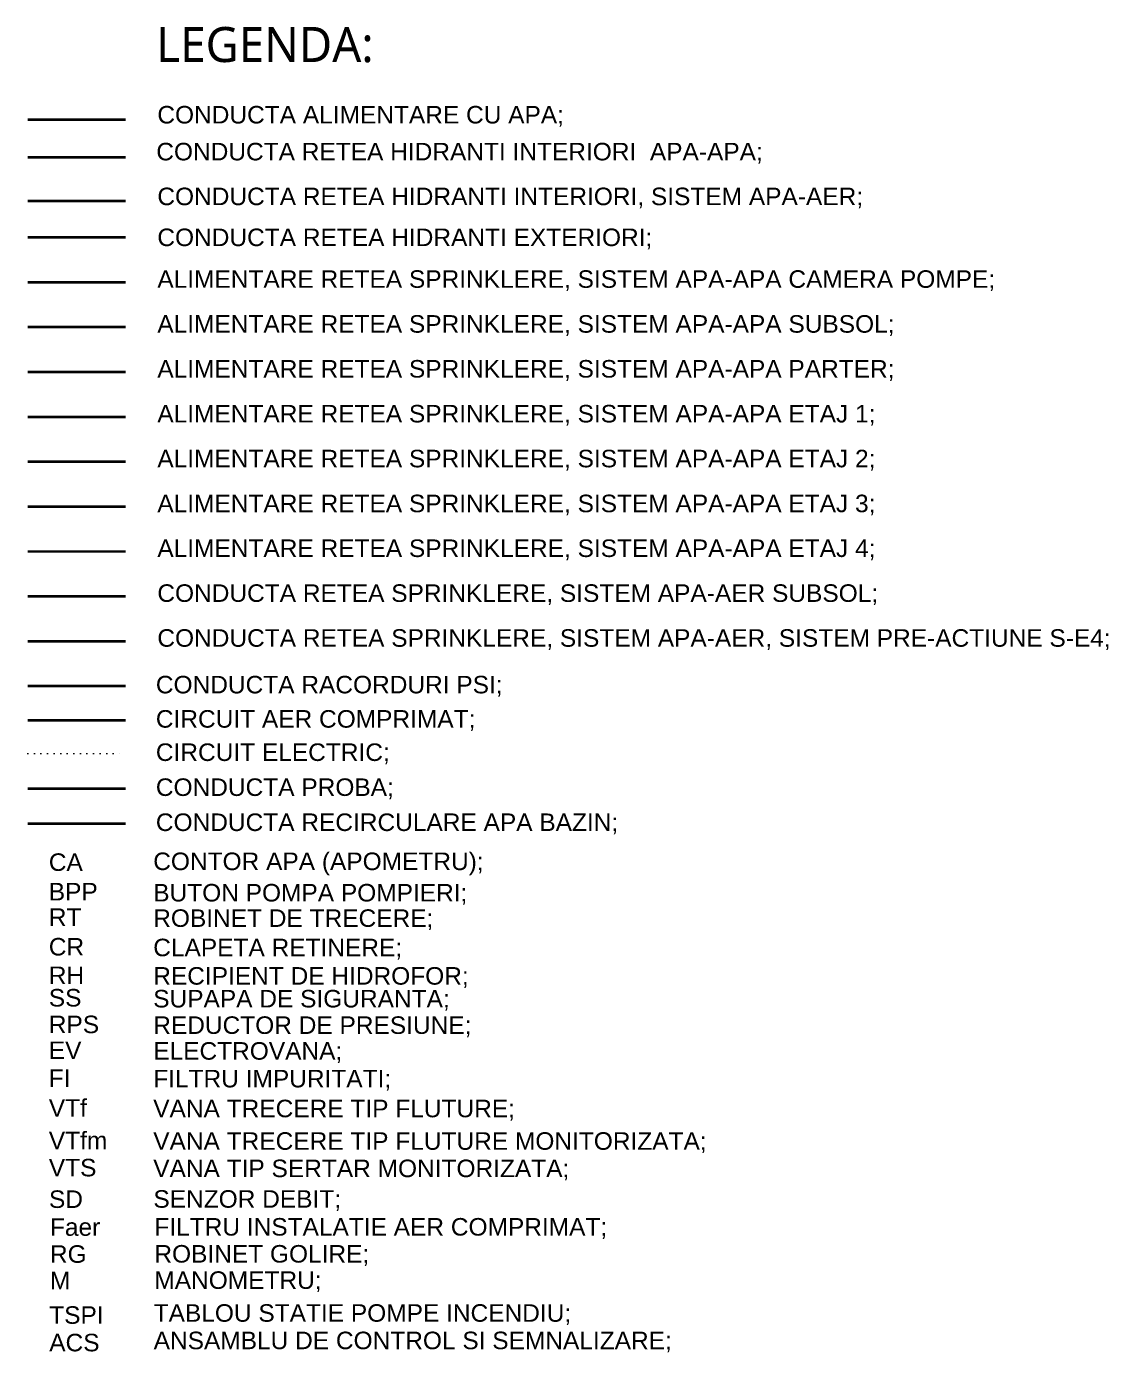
# Model space of a CAD drawing. Extents: x -6531732 to 89637, y -8915 to 32458.
# Drawn here: x 77286 to 89637, y -8915 to 6212 of the extents above; entities that cross this region are included whole.
import ezdxf

# ---------------------------------------------------------------- set-up
doc = ezdxf.new("R2010")
doc.units = 0
doc.linetypes.add('ACAD_ISO07W100', pattern=[3, 0, -3])
for name, color, linetype, lineweight in [('MC-SAN-TEXT(RO)', 7, 'Continuous', 5), ('S_HIDRANT', 1, 'HE_LINE', 25), ('SAN-MC-Circuit_Informatii', 83, 'ACAD_ISO07W100', 25), ('SAN-MC-RECIRCULARE BAZIN', 21, 'GW_LINE', 30)]:
    doc.layers.add(name, color=color, linetype=linetype, lineweight=lineweight)
doc.layers.add('SAN-MC-TEXT', color=7, linetype='Continuous')
doc.styles.add('AS_LUCIDA', font='l_10646.ttf')
doc.styles.get("Standard").update_dxf_attribs({"font": 'arial.ttf'})
doc.linetypes.add('GW_LINE', pattern='A,50,15,["GW",Standard,S=0.1,R=0,X=2.5,Y=-6],-30', length=95)
doc.linetypes.add('HE_LINE', pattern='A,300,-250,["HE",Standard,S=0.5,R=0,X=-100.5,Y=-30.5],-100', length=650)

msp = doc.modelspace()

# ---------------------------------------------------------------- linework, layer by layer
at = {"layer": 'S_HIDRANT', "color": 5, "linetype": 'Continuous', "const_width": 30}
msp.add_lwpolyline([(77301, 5148), (78418, 5148)], dxfattribs=at)
at = {"layer": 'S_HIDRANT', "linetype": 'Continuous', "const_width": 30}
msp.add_lwpolyline([(77301, 4719), (78418, 4719)], dxfattribs=at)
at = {"layer": 'S_HIDRANT', "color": 6, "linetype": 'Continuous', "const_width": 30}
msp.add_lwpolyline([(77301, 4223), (78418, 4223)], dxfattribs=at)
at = {"layer": 'S_HIDRANT', "color": 14, "linetype": 'Continuous', "const_width": 30}
msp.add_lwpolyline([(77301, 3806), (78418, 3806)], dxfattribs=at)
at = {"layer": 'S_HIDRANT', "color": 135, "linetype": 'Continuous', "const_width": 30}
msp.add_lwpolyline([(77301, -1703), (78418, -1703)], dxfattribs=at)
at = {"layer": 'SAN-MC-Circuit_Informatii', "linetype": 'ACAD_ISO07W100', "lineweight": 0, "ltscale": 25}
msp.add_lwpolyline([(77301, -2083), (78418, -2083)], dxfattribs=at)
at = {"layer": 'SAN-MC-RECIRCULARE BAZIN', "color": 44, "ltscale": 8, "const_width": 30}
msp.add_lwpolyline([(77301, 3294), (78418, 3294)], dxfattribs=at)
at = {"layer": 'SAN-MC-RECIRCULARE BAZIN', "color": 230, "ltscale": 8, "true_color": 0xfa0072, "const_width": 30}
msp.add_lwpolyline([(77301, 2783), (78418, 2783)], dxfattribs=at)
at = {"layer": 'SAN-MC-RECIRCULARE BAZIN', "color": 11, "ltscale": 8, "true_color": 0xf27172, "const_width": 30}
msp.add_lwpolyline([(77301, 2271), (78418, 2271)], dxfattribs=at)
at = {"layer": 'SAN-MC-RECIRCULARE BAZIN', "color": 67, "ltscale": 8, "true_color": 0x727430, "const_width": 30}
msp.add_lwpolyline([(77301, 1759), (78418, 1759)], dxfattribs=at)
at = {"layer": 'SAN-MC-RECIRCULARE BAZIN', "color": 24, "ltscale": 8, "const_width": 30}
msp.add_lwpolyline([(77301, 1247), (78418, 1247)], dxfattribs=at)
at = {"layer": 'SAN-MC-RECIRCULARE BAZIN', "color": 134, "ltscale": 8, "const_width": 30}
msp.add_lwpolyline([(77301, 735), (78418, 735)], dxfattribs=at)
at = {"layer": 'SAN-MC-RECIRCULARE BAZIN', "color": 204, "ltscale": 8, "const_width": 30}
msp.add_lwpolyline([(77301, 223), (78418, 223)], dxfattribs=at)
at = {"layer": 'SAN-MC-RECIRCULARE BAZIN', "color": 106, "ltscale": 8, "const_width": 30}
msp.add_lwpolyline([(77301, -289), (78418, -289)], dxfattribs=at)
at = {"layer": 'SAN-MC-RECIRCULARE BAZIN', "color": 190, "ltscale": 8, "const_width": 30}
msp.add_lwpolyline([(77301, -801), (78418, -801)], dxfattribs=at)
at = {"layer": 'SAN-MC-RECIRCULARE BAZIN', "color": 140, "ltscale": 8, "const_width": 30}
msp.add_lwpolyline([(77301, -1312), (78418, -1312)], dxfattribs=at)
at = {"layer": 'SAN-MC-RECIRCULARE BAZIN', "color": 6, "ltscale": 8, "const_width": 30}
msp.add_lwpolyline([(77301, -2483), (78418, -2483)], dxfattribs=at)
at = {"layer": 'SAN-MC-RECIRCULARE BAZIN', "ltscale": 8, "const_width": 30}
msp.add_lwpolyline([(77301, -2883), (78418, -2883)], dxfattribs=at)

# ---------------------------------------------------------------- texts
at = {"color": 7, "insert": (78768, 6207), "char_height": 400, "width": 6277.94, "attachment_point": 1, "style": 'AS_LUCIDA'}
msp.add_mtext('LEGENDA:', dxfattribs=at)
at = {"layer": 'MC-SAN-TEXT(RO)', "char_height": 200, "attachment_point": 7}
for s, insert, width in [('CONDUCTA ALIMENTARE CU APA;', (78780, 5069), 8197.84), ('CONDUCTA RETEA HIDRANTI INTERIORI  APA-APA;', (78768, 4648), 8197.84), ('CONDUCTA RETEA HIDRANTI INTERIORI, SISTEM APA-AER;', (78780, 4137), 8197.84), ('CONDUCTA RETEA HIDRANTI EXTERIORI;', (78780, 3670), 8197.84), ('ALIMENTARE RETEA SPRINKLERE, SISTEM APA-APA CAMERA POMPE;', (78780, 3194), 10332.85), ('ALIMENTARE RETEA SPRINKLERE, SISTEM APA-APA SUBSOL;', (78780, 2682), 9082.91), ('ALIMENTARE RETEA SPRINKLERE, SISTEM APA-APA PARTER;', (78780, 2170), 9082.91), ('ALIMENTARE RETEA SPRINKLERE, SISTEM APA-APA ETAJ 1;', (78780, 1658), 9082.91), ('ALIMENTARE RETEA SPRINKLERE, SISTEM APA-APA ETAJ 2;', (78780, 1146), 9082.91), ('ALIMENTARE RETEA SPRINKLERE, SISTEM APA-APA ETAJ 3;', (78780, 634), 9082.91), ('ALIMENTARE RETEA SPRINKLERE, SISTEM APA-APA ETAJ 4;', (78780, 123), 9082.91), ('CONDUCTA RETEA SPRINKLERE, SISTEM APA-AER SUBSOL;', (78780, -389), 9082.91), ('CONDUCTA RETEA SPRINKLERE, SISTEM APA-AER, SISTEM PRE-ACTIUNE S-E4;', (78780, -901), 11137.35), ('CONDUCTA RACORDURI PSI;', (78763, -1433), 8197.84), ('CIRCUIT AER COMPRIMAT;', (78763, -1824), 8197.84), ('CIRCUIT ELECTRIC;', (78763, -2204), 8197.84), ('CONDUCTA PROBA;', (78763, -2603), 8197.84), ('CONDUCTA RECIRCULARE APA BAZIN;', (78763, -3003), 8197.84), ('CONTOR APA (APOMETRU);', (78733, -3472), 8197.84), ('BUTON POMPA POMPIERI;', (78733, -3807), 8197.84), ('ROBINET DE TRECERE;', (78733, -4097), 8197.84), ('CLAPETA RETINERE;', (78733, -4432), 8197.84), ('RECIPIENT DE HIDROFOR;', (78733, -4756), 8197.84), ('SUPAPA DE SIGURANTA;', (78733, -5016), 8197.84), ('REDUCTOR DE PRESIUNE;', (78733, -5318), 8197.84), ('ELECTROVANA;', (78733, -5612), 8197.84), ('FILTRU IMPURITATI;', (78733, -5928), 8197.84), ('VANA TRECERE TIP FLUTURE;', (78733, -6269), 8197.84), ('VANA TRECERE TIP FLUTURE MONITORIZATA;', (78733, -6640), 8197.84), ('VANA TIP SERTAR MONITORIZATA;', (78733, -6952), 8197.84), ('SENZOR DEBIT;', (78735, -7301), 8463.7), ('FILTRU INSTALATIE AER COMPRIMAT;', (78746, -7619), 8463.7), ('ROBINET GOLIRE;', (78746, -7927), 8463.7), ('MANOMETRU;', (78746, -8227), 8463.7), ('TSPI', (77546, -8591), 8197.84), ('TABLOU STATIE POMPE INCENDIU;', (78738, -8602), 8197.84), ('ACS', (77546, -8905), 8197.84), ('ANSAMBLU DE CONTROL SI SEMNALIZARE;', (78738, -8915), 8197.84)]:
    msp.add_mtext(s, dxfattribs=dict(at, insert=insert, width=width))
at = {"layer": 'SAN-MC-TEXT', "char_height": 200, "width": 8197.84, "attachment_point": 7}
for s, insert in [('CA', (77541, -3424)), ('BPP', (77541, -3758)), ('RT', (77541, -4048)), ('CR', (77541, -4389)), ('RH', (77541, -4712)), ('SS', (77541, -4971)), ('RPS', (77541, -5275)), ('EV', (77541, -5568)), ('FI', (77541, -5885)), ('VTf', (77541, -6226)), ('VTfm', (77541, -6597)), ('VTS', (77541, -6909)), ('SD', (77543, -7269)), ('Faer', (77554, -7587)), ('RG', (77554, -7895)), ('M', (77554, -8195))]:
    msp.add_mtext(s, dxfattribs=dict(at, insert=insert))

doc.saveas('drawing.dxf')
